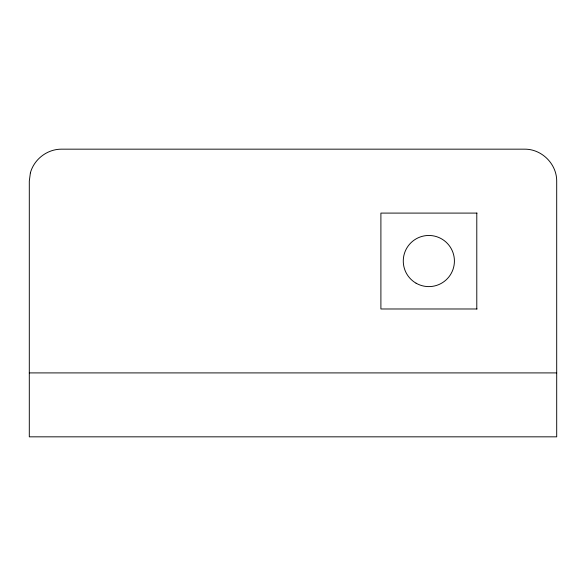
<?xml version="1.0" encoding="UTF-8"?>
<svg xmlns="http://www.w3.org/2000/svg" width="586" height="586" viewBox="0 0 586 586"><rect width="100%" height="100%" fill="white"/><g stroke="black" fill="none" stroke-linecap="round" stroke-linejoin="round"><path stroke-width="0.88" d="M477.041 213.092L380.9 213.092L380.9 308.983L477.041 308.983M29.3 372.908L556.7 372.908M476.792 213.092L476.792 308.983M30.391 172.855L29.3 181.125L29.3 436.834L556.7 436.834L556.7 181.125C556.81 164.021 541.845 149.056 524.734 149.166L61.266 149.166C47.136 149.24 34.12 159.224 30.391 172.855M416.06 283.185A25.572 25.572 0 0 0 454.414 261.034A25.572 25.572 0 0 0 416.06 238.89A25.572 25.572 0 0 0 416.06 283.185"/></g></svg>
